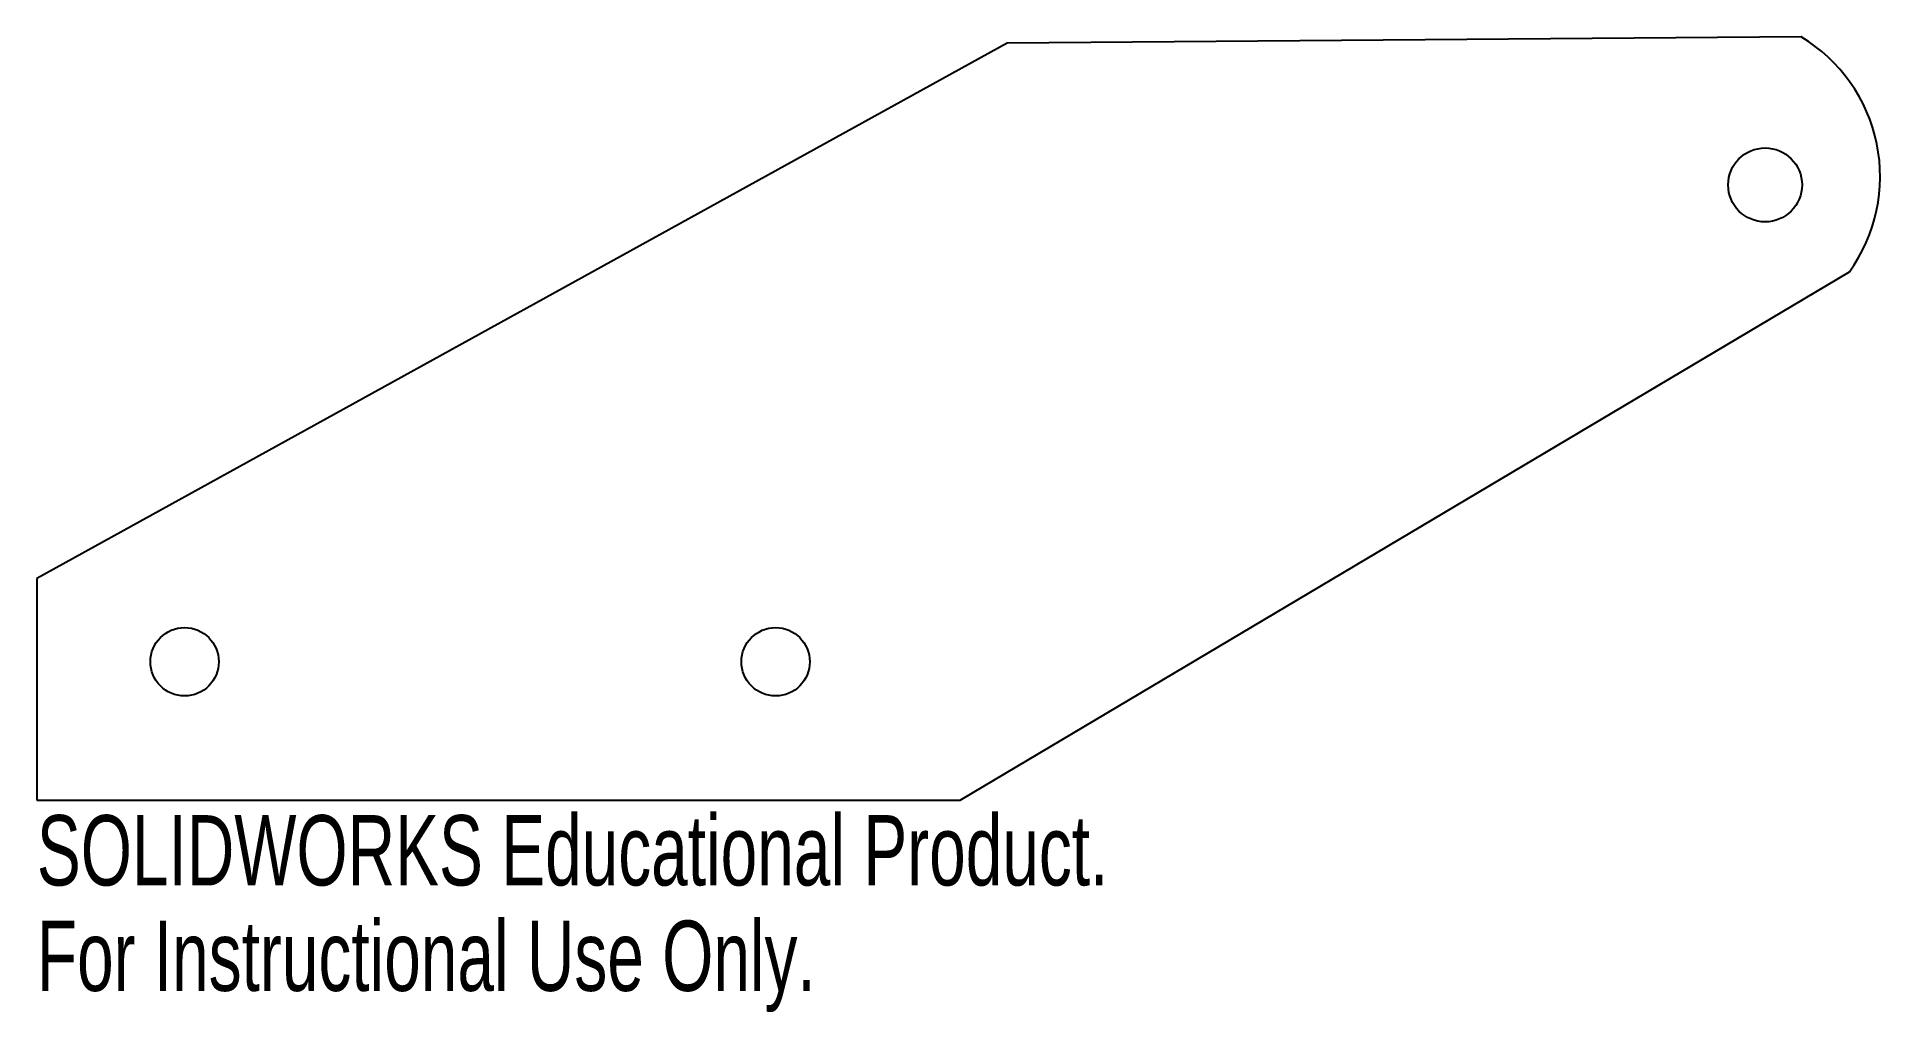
# Model space of a CAD drawing. Header units: inches. Extents: x 0 to 4.99, y -0.57 to 2.07.
import ezdxf

# ---------------------------------------------------------------- set-up
doc = ezdxf.new("R2010")
doc.units = ezdxf.units.IN
doc.header["$MEASUREMENT"] = 0
doc.styles.add('SLDTEXTSTYLE0', font='TXT', dxfattribs={"width": 0.7})

msp = doc.modelspace()

# ---------------------------------------------------------------- linework, layer by layer
at = {"color": 7, "linetype": 'Continuous', "lineweight": 25}
for p, q in [((2.6265, 2.0496), (0, 0.6)), ((4.7765, 2.0662), (2.6265, 2.0496)), ((2.5, 0), (4.9069, 1.4307)), ((0, 0.6), (0, 0)), ((0, 0), (2.5, 0))]:
    msp.add_line(p, q, dxfattribs=at)
for centre, radius in [((4.6788, 1.6655), 0.1), ((0.4, 0.375), 0.0925), ((2, 0.375), 0.0925)]:
    msp.add_circle(centre, radius, dxfattribs=at)
msp.add_arc((4.5495, 1.6885), 0.4407, 324.189, 58.9946, dxfattribs=at)

# ---------------------------------------------------------------- texts
at = {"color": 7, "linetype": 'Continuous', "char_height": 0.1903, "attachment_point": 1, "style": 'SLDTEXTSTYLE0'}
for s, insert in [('SOLIDWORKS Educational Product.', (0, -0.0401)), ('For Instructional Use Only.', (0, -0.3256))]:
    msp.add_mtext(s, dxfattribs=dict(at, insert=insert))

doc.saveas('drawing.dxf')
